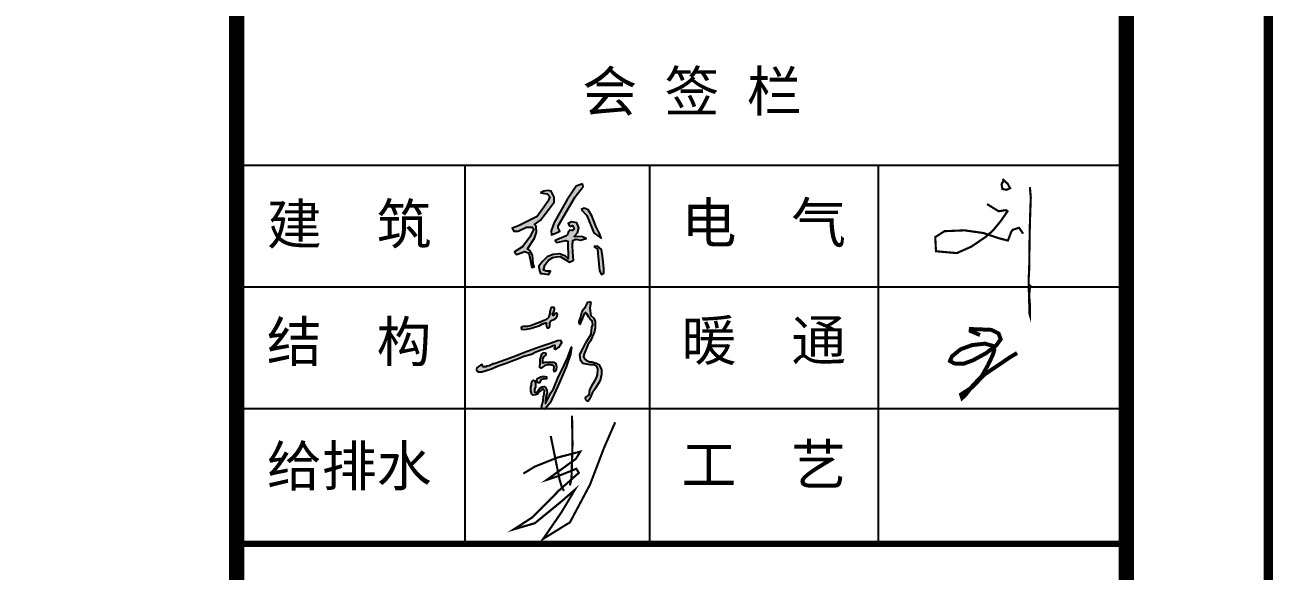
# Model space of a CAD drawing. Extents: x -518586 to 1253874, y -62343 to 661177.
# Drawn here: x 1240683 to 1253874, y 83108 to 88888 of the extents above; entities that cross this region are included whole.
import ezdxf

# ---------------------------------------------------------------- set-up
doc = ezdxf.new("R2010")
doc.units = 0
doc.header["$LTSCALE"] = 1000
doc.header["$MEASUREMENT"] = 0
doc.layers.add('图框', color=7, linetype='Continuous')
doc.styles.add('STYLE-黑体', font='simhei.ttf')

msp = doc.modelspace()

# ---------------------------------------------------------------- hatches: boundary and pattern name
h = msp.add_hatch(color=256)
h.paths.add_polyline_path([(1246697, 86542), (1246736, 86514), (1246742, 86435), (1246756, 86286), (1246775, 86246), (1246801, 86261), (1246801, 86311), (1246790, 86416), (1246777, 86512), (1246735, 86546)])
h.paths.add_polyline_path([(1246563, 86935), (1246620, 86872), (1246695, 86686), (1246774, 86630), (1246755, 86682), (1246715, 86760), (1246674, 86867), (1246637, 86931), (1246592, 86949)])
h.paths.add_polyline_path([(1246443, 86756), (1246469, 86764), (1246486, 86729), (1246466, 86712), (1246441, 86716), (1246424, 86690), (1246419, 86672), (1246397, 86651), (1246306, 86614), (1246287, 86605), (1246304, 86587), (1246398, 86605), (1246422, 86600), (1246420, 86565), (1246426, 86438), (1246425, 86412), (1246395, 86442), (1246334, 86466), (1246266, 86458), (1246203, 86435), (1246152, 86386), (1246115, 86335), (1246116, 86298), (1246132, 86257), (1246153, 86257), (1246218, 86247), (1246236, 86282), (1246194, 86282), (1246162, 86294), (1246177, 86344), (1246215, 86398), (1246263, 86428), (1246302, 86434), (1246340, 86436), (1246392, 86406), (1246437, 86379), (1246480, 86398), (1246477, 86433), (1246471, 86546), (1246475, 86605), (1246504, 86620), (1246554, 86610), (1246616, 86629), (1246574, 86646), (1246488, 86648), (1246523, 86689), (1246538, 86739), (1246516, 86792), (1246459, 86805), (1246424, 86788)])
h.paths.add_polyline_path([(1246575, 87206), (1246508, 87183), (1246411, 87032), (1246278, 86798), (1246244, 86709), (1246247, 86667), (1246308, 86692), (1246336, 86704), (1246320, 86741), (1246319, 86761), (1246498, 87068), (1246562, 87151), (1246584, 87179)])
h.paths.add_polyline_path([(1246133, 87112), (1246201, 87099), (1246231, 87067), (1246211, 87019), (1246132, 86910), (1246095, 86862), (1246013, 86817), (1245899, 86761), (1245834, 86736), (1245851, 86704), (1245896, 86704), (1245985, 86747), (1246043, 86747), (1246060, 86726), (1246014, 86640), (1245944, 86544), (1245856, 86488), (1245877, 86459), (1245965, 86491), (1246009, 86471), (1246030, 86375), (1246039, 86321), (1246065, 86328), (1246056, 86360), (1246048, 86450), (1246018, 86499), (1245995, 86520), (1246068, 86632), (1246089, 86696), (1246085, 86755), (1246069, 86777), (1246131, 86823), (1246225, 86941), (1246275, 87013), (1246275, 87066), (1246243, 87129), (1246213, 87135), (1246167, 87130)])
h = msp.add_hatch(color=256)
h.paths.add_polyline_path([(1245684, 85279), (1245759, 85306), (1245890, 85354), (1245957, 85383), (1246038, 85405), (1246084, 85429), (1246140, 85448), (1246175, 85461), (1246236, 85483), (1246266, 85494), (1246282, 85498), (1246285, 85480), (1246277, 85462), (1246292, 85458), (1246301, 85461), (1246327, 85479), (1246341, 85498), (1246357, 85526), (1246343, 85550), (1246313, 85545), (1246245, 85521), (1246118, 85478), (1245964, 85421), (1245867, 85384), (1245724, 85331), (1245641, 85301), (1245630, 85303), (1245589, 85281), (1245562, 85275), (1245556, 85270), (1245523, 85270), (1245520, 85285), (1245514, 85295), (1245497, 85289), (1245488, 85280), (1245460, 85258), (1245455, 85245), (1245460, 85227), (1245475, 85217), (1245513, 85217), (1245615, 85250)])
h.paths.add_polyline_path([(1246240, 85757), (1246254, 85763), (1246273, 85769), (1246286, 85778), (1246297, 85785), (1246301, 85795), (1246308, 85804), (1246311, 85824), (1246299, 85840), (1246287, 85834), (1246276, 85821), (1246264, 85813), (1246257, 85827), (1246263, 85836), (1246269, 85848), (1246277, 85863), (1246281, 85875), (1246281, 85887), (1246278, 85896), (1246259, 85898), (1246246, 85896), (1246242, 85889), (1246238, 85878), (1246233, 85866), (1246231, 85849), (1246229, 85834), (1246223, 85812), (1246220, 85796), (1246210, 85783), (1246198, 85779), (1246176, 85764), (1246130, 85744), (1246088, 85729), (1246063, 85718), (1246038, 85708), (1245995, 85698), (1245948, 85695), (1245929, 85687), (1245932, 85668), (1245961, 85665), (1246021, 85674), (1246068, 85690), (1246116, 85704), (1246145, 85720), (1246174, 85731), (1246188, 85737), (1246194, 85731), (1246193, 85716), (1246196, 85697), (1246204, 85684), (1246214, 85682), (1246227, 85688), (1246232, 85699), (1246232, 85722), (1246232, 85742)])
h.paths.add_polyline_path([(1246158, 85310), (1246157, 85331), (1246156, 85359), (1246168, 85377), (1246190, 85398), (1246187, 85413), (1246160, 85417), (1246142, 85402), (1246131, 85371), (1246124, 85345), (1246126, 85304), (1246123, 85282), (1246120, 85265), (1246132, 85258), (1246147, 85258), (1246166, 85272), (1246180, 85288), (1246205, 85294), (1246240, 85295), (1246253, 85291), (1246268, 85283), (1246274, 85264), (1246269, 85243), (1246274, 85224), (1246285, 85222), (1246298, 85231), (1246304, 85265), (1246296, 85302), (1246272, 85317), (1246231, 85316), (1246180, 85314)], flags=17)
h.paths.add_polyline_path([(1246141, 85135), (1246157, 85139), (1246194, 85144), (1246195, 85163), (1246179, 85167), (1246150, 85168), (1246137, 85163), (1246116, 85152), (1246097, 85147), (1246092, 85131), (1246098, 85110), (1246108, 85100), (1246123, 85101), (1246127, 85113)], flags=17)
h.paths.add_polyline_path([(1246068, 85031), (1246078, 85059), (1246078, 85096), (1246073, 85122), (1246053, 85128), (1246042, 85116), (1246038, 85086), (1246030, 85051), (1246030, 85015), (1246042, 84981), (1246050, 84970), (1246079, 84972), (1246099, 84981), (1246115, 85004), (1246131, 85015), (1246144, 85024), (1246158, 85036), (1246175, 85020), (1246172, 84983), (1246162, 84957), (1246160, 84913), (1246151, 84872), (1246144, 84846), (1246152, 84824), (1246173, 84822), (1246196, 84843), (1246235, 84889), (1246276, 84980), (1246329, 85097), (1246404, 85270), (1246450, 85403), (1246458, 85477), (1246422, 85373), (1246363, 85249), (1246322, 85169), (1246268, 85038), (1246239, 84990), (1246204, 84917), (1246183, 84882), (1246185, 84914), (1246192, 84962), (1246202, 84996), (1246199, 85022), (1246186, 85051), (1246169, 85062), (1246150, 85059), (1246121, 85040), (1246108, 85020), (1246089, 84997), (1246070, 85002)])
msp.add_hatch(color=256).paths.add_polyline_path([(1246599, 85350), (1246586, 85376), (1246594, 85406), (1246610, 85449), (1246631, 85504), (1246660, 85546), (1246703, 85645), (1246710, 85684), (1246711, 85716), (1246709, 85751), (1246696, 85786), (1246665, 85813), (1246660, 85831), (1246656, 85867), (1246654, 85892), (1246657, 85914), (1246665, 85955), (1246653, 85958), (1246633, 85954), (1246609, 85906), (1246585, 85881), (1246567, 85843), (1246554, 85788), (1246541, 85750), (1246541, 85730), (1246552, 85719), (1246554, 85735), (1246571, 85779), (1246582, 85807), (1246598, 85839), (1246608, 85843), (1246619, 85834), (1246641, 85796), (1246656, 85775), (1246679, 85756), (1246685, 85715), (1246674, 85690), (1246666, 85614), (1246615, 85530), (1246584, 85467), (1246548, 85401), (1246554, 85343), (1246563, 85328), (1246581, 85306), (1246658, 85292), (1246705, 85290), (1246727, 85274), (1246737, 85247), (1246733, 85184), (1246720, 85146), (1246707, 85120), (1246688, 85094), (1246654, 85027), (1246645, 84975), (1246608, 84946), (1246612, 84921), (1246624, 84905), (1246635, 84905), (1246649, 84928), (1246678, 84990), (1246705, 85033), (1246741, 85089), (1246763, 85126), (1246775, 85187), (1246775, 85243), (1246747, 85293), (1246724, 85307), (1246675, 85321), (1246650, 85323), (1246616, 85340)])

# ---------------------------------------------------------------- linework, layer by layer
for points in [[(1246575, 87206), (1246508, 87183), (1246411, 87032), (1246278, 86798), (1246244, 86709), (1246247, 86667), (1246308, 86692), (1246336, 86704), (1246320, 86741), (1246319, 86761), (1246498, 87068), (1246562, 87151), (1246584, 87179), (1246575, 87206)], [(1246133, 87112), (1246201, 87099), (1246231, 87067), (1246211, 87019), (1246132, 86910), (1246095, 86862), (1246013, 86817), (1245899, 86761), (1245834, 86736), (1245851, 86704), (1245896, 86704), (1245985, 86747), (1246043, 86747), (1246060, 86726), (1246014, 86640), (1245944, 86544), (1245856, 86488), (1245877, 86459), (1245965, 86491), (1246009, 86471), (1246030, 86375), (1246039, 86321), (1246065, 86328), (1246056, 86360), (1246048, 86450), (1246018, 86499), (1245995, 86520), (1246068, 86632), (1246089, 86696), (1246085, 86755), (1246069, 86777), (1246131, 86823), (1246225, 86941), (1246275, 87013), (1246275, 87066), (1246243, 87129), (1246213, 87135), (1246167, 87130), (1246133, 87112)], [(1246563, 86935), (1246620, 86872), (1246695, 86686), (1246774, 86630), (1246755, 86682), (1246715, 86760), (1246674, 86867), (1246637, 86931), (1246592, 86949), (1246563, 86935)], [(1246443, 86756), (1246469, 86764), (1246469, 86764), (1246486, 86729), (1246466, 86712), (1246441, 86716), (1246424, 86690), (1246419, 86672), (1246397, 86651), (1246306, 86614), (1246287, 86605), (1246304, 86587), (1246304, 86587), (1246398, 86605), (1246422, 86600), (1246420, 86565), (1246426, 86438), (1246425, 86412), (1246395, 86442), (1246334, 86466), (1246266, 86458), (1246203, 86435), (1246152, 86386), (1246115, 86335), (1246116, 86298), (1246132, 86257), (1246153, 86257), (1246218, 86247), (1246236, 86282), (1246194, 86282), (1246162, 86294), (1246177, 86344), (1246215, 86398), (1246263, 86428), (1246302, 86434), (1246340, 86436), (1246392, 86406), (1246437, 86379), (1246480, 86398), (1246477, 86433), (1246471, 86546), (1246475, 86605), (1246504, 86620), (1246554, 86610), (1246616, 86629), (1246574, 86646), (1246488, 86648), (1246523, 86689), (1246538, 86739), (1246516, 86792), (1246459, 86805), (1246424, 86788), (1246443, 86756)], [(1246697, 86542), (1246736, 86514), (1246742, 86435), (1246756, 86286), (1246775, 86246), (1246801, 86261), (1246801, 86311), (1246790, 86416), (1246777, 86512), (1246735, 86546), (1246697, 86542)], [(1246141, 85135), (1246127, 85113), (1246123, 85101), (1246108, 85100), (1246098, 85110), (1246092, 85131), (1246097, 85147), (1246116, 85152), (1246137, 85163), (1246150, 85168), (1246179, 85167), (1246195, 85163), (1246194, 85144), (1246157, 85139), (1246141, 85135), (1246141, 85135)]]:
    msp.add_lwpolyline(points)
for points, const_width in [([(1251015, 87258), (1251070, 87206), (1251095, 87159), (1251056, 87143), (1251014, 87152), (1251005, 87201), (1251024, 87238)], 22.6), ([(1251304, 87171), (1251314, 87063), (1251306, 86841), (1251302, 86684), (1251297, 86308), (1251292, 86212), (1251293, 86074), (1251306, 85907), (1251306, 85810), (1251298, 85837), (1251297, 86030), (1251308, 86140)], 22.6), ([(1250851, 86992), (1250974, 86916), (1251052, 86928), (1251068, 86916), (1250998, 86815), (1250914, 86712), (1250835, 86643), (1250686, 86542), (1250532, 86473), (1250312, 86493), (1250304, 86642), (1250401, 86705), (1250613, 86714), (1250812, 86686), (1250982, 86629), (1251072, 86606), (1251106, 86696), (1251121, 86719), (1251189, 86742), (1251233, 86679)], 22.6), ([(1250777, 85606), (1250679, 85648), (1250680, 85669), (1250731, 85668), (1250897, 85661), (1250973, 85623), (1250996, 85562), (1250949, 85497), (1250842, 85415), (1250702, 85338), (1250603, 85302), (1250506, 85305), (1250460, 85331), (1250481, 85381), (1250573, 85456), (1250695, 85500), (1250830, 85515), (1250908, 85493), (1250929, 85447), (1250912, 85395), (1250863, 85292), (1250799, 85176), (1250696, 85066), (1250622, 84970), (1250589, 84940), (1250577, 84977), (1250696, 85056), (1250825, 85189), (1251093, 85370), (1251169, 85416)], 42), ([(1245951, 84140), (1246072, 84214), (1246312, 84310), (1246552, 84372), (1246506, 84296), (1246199, 84074), (1246312, 84111), (1246511, 84191), (1246537, 84148), (1246326, 83960), (1246049, 83679), (1245850, 83550), (1246072, 83615), (1246355, 83847), (1246496, 83970), (1246353, 83730), (1246160, 83449), (1246443, 83624), (1246656, 84025), (1246802, 84409), (1246921, 84683)], 22.6), ([(1246465, 84753), (1246470, 84452), (1246463, 84206), (1246459, 84085), (1246443, 84015)], 22.6), ([(1246240, 84538), (1246334, 84074), (1246361, 83986), (1246381, 83958)], 22.6)]:
    msp.add_lwpolyline(points, dxfattribs=dict(const_width=const_width))
for points in [[(1246038, 85708), (1245995, 85698), (1245948, 85695), (1245929, 85687), (1245932, 85668), (1245961, 85665), (1246021, 85674), (1246068, 85690), (1246116, 85704), (1246145, 85720), (1246174, 85731), (1246188, 85737), (1246188, 85737), (1246194, 85731), (1246193, 85716), (1246196, 85697), (1246204, 85684), (1246214, 85682), (1246227, 85688), (1246232, 85699), (1246232, 85722), (1246232, 85742), (1246240, 85757), (1246254, 85763), (1246273, 85769), (1246286, 85778), (1246297, 85785), (1246301, 85795), (1246308, 85804), (1246311, 85824), (1246299, 85840), (1246287, 85834), (1246276, 85821), (1246264, 85813), (1246264, 85813), (1246264, 85813), (1246257, 85827), (1246263, 85836), (1246269, 85848), (1246277, 85863), (1246281, 85875), (1246281, 85887), (1246278, 85896), (1246259, 85898), (1246246, 85896), (1246242, 85889), (1246238, 85878), (1246233, 85866), (1246231, 85849), (1246229, 85834), (1246223, 85812), (1246220, 85796), (1246210, 85783), (1246198, 85779), (1246176, 85764), (1246130, 85744), (1246088, 85729), (1246063, 85718), (1246038, 85708)], [(1246598, 85839), (1246582, 85807), (1246571, 85779), (1246554, 85735), (1246552, 85719), (1246541, 85730), (1246541, 85750), (1246554, 85788), (1246567, 85843), (1246585, 85881), (1246609, 85906), (1246633, 85954), (1246653, 85958), (1246665, 85955), (1246657, 85914), (1246654, 85892), (1246656, 85867), (1246660, 85831), (1246665, 85813), (1246696, 85786), (1246709, 85751), (1246711, 85716), (1246710, 85684), (1246703, 85645), (1246660, 85546), (1246631, 85504), (1246610, 85449), (1246594, 85406), (1246586, 85376), (1246599, 85350), (1246616, 85340), (1246650, 85323), (1246675, 85321), (1246724, 85307), (1246747, 85293), (1246775, 85243), (1246775, 85187), (1246763, 85126), (1246741, 85089), (1246705, 85033), (1246678, 84990), (1246649, 84928), (1246635, 84905), (1246624, 84905), (1246612, 84921), (1246608, 84946), (1246645, 84975), (1246654, 85027), (1246688, 85094), (1246707, 85120), (1246720, 85146), (1246733, 85184), (1246737, 85247), (1246727, 85274), (1246705, 85290), (1246658, 85292), (1246581, 85306), (1246563, 85328), (1246554, 85343), (1246548, 85401), (1246584, 85467), (1246615, 85530), (1246666, 85614), (1246674, 85690), (1246685, 85715), (1246679, 85756), (1246656, 85775), (1246641, 85796), (1246619, 85834), (1246608, 85843), (1246598, 85839)], [(1245630, 85303), (1245589, 85281), (1245562, 85275), (1245556, 85270), (1245523, 85270), (1245520, 85285), (1245514, 85295), (1245497, 85289), (1245488, 85280), (1245460, 85258), (1245455, 85245), (1245460, 85227), (1245475, 85217), (1245513, 85217), (1245615, 85250), (1245684, 85279), (1245759, 85306), (1245890, 85354), (1245957, 85383), (1246038, 85405), (1246084, 85429), (1246140, 85448), (1246175, 85461), (1246236, 85483), (1246266, 85494), (1246282, 85498), (1246285, 85480), (1246277, 85462), (1246292, 85458), (1246301, 85461), (1246327, 85479), (1246341, 85498), (1246357, 85526), (1246343, 85550), (1246313, 85545), (1246245, 85521), (1246118, 85478), (1245964, 85421), (1245867, 85384), (1245724, 85331), (1245641, 85301), (1245630, 85303)], [(1246030, 85015), (1246030, 85051), (1246038, 85086), (1246042, 85116), (1246053, 85128), (1246073, 85122), (1246078, 85096), (1246078, 85059), (1246068, 85031), (1246070, 85002), (1246089, 84997), (1246108, 85020), (1246121, 85040), (1246150, 85059), (1246169, 85062), (1246186, 85051), (1246199, 85022), (1246202, 84996), (1246192, 84962), (1246185, 84914), (1246183, 84882), (1246204, 84917), (1246239, 84990), (1246268, 85038), (1246322, 85169), (1246363, 85249), (1246422, 85373), (1246458, 85477), (1246450, 85403), (1246404, 85270), (1246329, 85097), (1246276, 84980), (1246235, 84889), (1246196, 84843), (1246173, 84822), (1246152, 84824), (1246144, 84846), (1246151, 84872), (1246160, 84913), (1246162, 84957), (1246172, 84983), (1246172, 84983), (1246175, 85020), (1246158, 85036), (1246144, 85024), (1246131, 85015), (1246115, 85004), (1246099, 84981), (1246079, 84972), (1246050, 84970), (1246042, 84981), (1246030, 85015)], [(1246157, 85331), (1246156, 85359), (1246168, 85377), (1246190, 85398), (1246187, 85413), (1246160, 85417), (1246142, 85402), (1246131, 85371), (1246124, 85345), (1246126, 85304), (1246123, 85282), (1246120, 85265), (1246132, 85258), (1246147, 85258), (1246166, 85272), (1246180, 85288), (1246205, 85294), (1246240, 85295), (1246253, 85291), (1246268, 85283), (1246274, 85264), (1246269, 85243), (1246274, 85224), (1246285, 85222), (1246298, 85231), (1246304, 85265), (1246296, 85302), (1246272, 85317), (1246231, 85316), (1246180, 85314), (1246158, 85310), (1246157, 85331)]]:
    msp.add_lwpolyline(points, close=True)
at = {"layer": '图框', "color": 0}
for p, q in [((1242920, 87404), (1252289, 87404)), ((1242920, 86116), (1252289, 86116)), ((1242920, 84828), (1252289, 84828)), ((1242920, 83398), (1252325, 83398))]:
    msp.add_line(p, q, dxfattribs=at)
at = {"layer": '图框', "color": 4}
for points, const_width in [([(1096175, 26807), (1253825, 26807), (1253825, 115907), (1096175, 115907)], 98.6), ([(1099925, 28307), (1252325, 28307), (1252325, 114407), (1099925, 114407)], 98.6), ([(1242920, 114407), (1252325, 114407), (1252325, 28307), (1242920, 28307)], 163)]:
    msp.add_lwpolyline(points, close=True, dxfattribs=dict(at, const_width=const_width))
at = {"layer": '图框', "color": 4, "const_width": 163}
msp.add_lwpolyline([(1242920, 114407), (1242920, 28307)], dxfattribs=at)
at = {"layer": '图框', "color": 0}
for points in [[(1245336, 83398), (1245336, 87404)], [(1247288, 83398), (1247288, 87404)], [(1249704, 83398), (1249704, 87404)]]:
    msp.add_lwpolyline(points, dxfattribs=at)
at = {"layer": '图框', "color": 0, "const_width": 66.6}
msp.add_lwpolyline([(1242920, 83398), (1252325, 83398)], dxfattribs=at)

# ---------------------------------------------------------------- texts
at = {"layer": '图框', "color": 0, "style": 'STYLE-黑体'}
for s, p in [('会 签 栏', (1246573, 87972)), ('电  气', (1247623, 86581)), ('建  筑', (1243240, 86567)), ('结  构', (1243240, 85323)), ('暖  通', (1247623, 85337)), ('给排水', (1243240, 84008)), ('工  艺', (1247623, 84022))]:
    msp.add_text(s, height=425.2, dxfattribs=at).set_placement(p)

doc.saveas('drawing.dxf')
